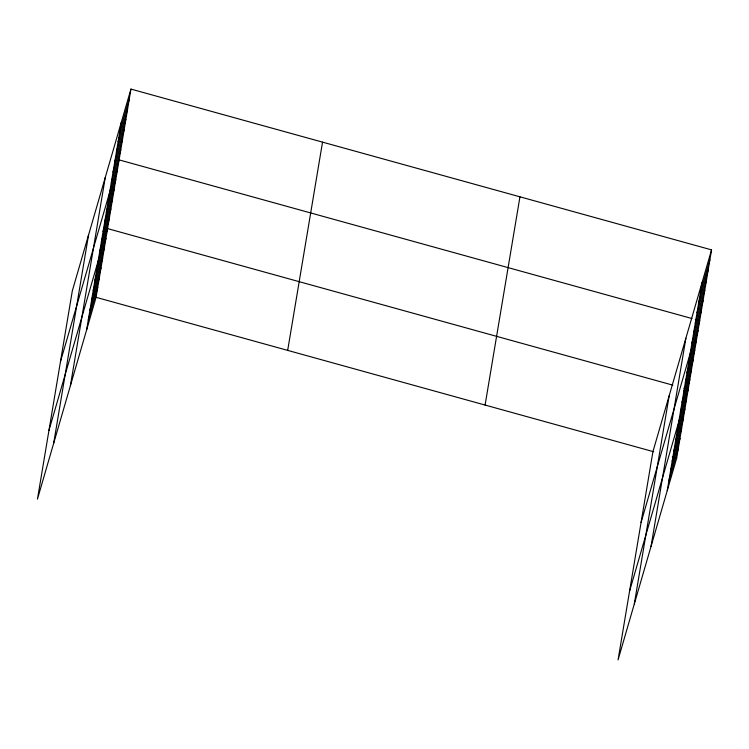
<?xml version="1.0" encoding="UTF-8"?>
<svg xmlns="http://www.w3.org/2000/svg" width="749" height="749" viewBox="0 0 749 749"><rect width="100%" height="100%" fill="white"/><g stroke="black" fill="none" stroke-linecap="round" stroke-linejoin="round"><path stroke-width="1.12" d="M53.685 443.249L88.541 235.008M70.406 385.679L105.272 177.438M86.641 329.813L121.497 121.572M130.944 89.084L72.316 290.884L37.45 499.124L96.078 297.325L130.944 89.084L711.55 249.876L676.684 458.116L618.056 659.916L652.922 451.675L711.55 249.876M287.682 350.382L322.538 142.141M485.09 405.059L519.946 196.818M634.291 604.04L669.157 395.809M651.021 546.48L685.878 338.239M667.247 490.604L702.113 282.364M119.812 131.684L129.249 99.196M118.117 141.795L127.555 109.307M116.423 151.916L125.86 119.428M114.728 162.027L124.165 129.54M113.033 172.139L122.471 139.651M111.339 182.26L120.776 149.772M60.463 361.683L119.091 159.883L692.029 318.559M108.006 202.193L117.443 169.705M106.358 212.004L115.795 179.517M104.72 221.826L114.157 189.338M103.072 231.638L112.509 199.15M101.433 241.459L110.871 208.971M99.786 251.271L109.223 218.783M48.957 430.403L107.584 228.604L672.864 385.155M96.499 270.904L105.937 238.416M94.861 280.725L104.298 248.237M93.213 290.537L102.65 258.059M91.575 300.358L101.012 267.87M89.927 310.17L99.364 277.692M88.279 319.992L97.726 287.504M700.418 292.484L709.855 259.997M698.723 302.596L708.161 270.108M697.029 312.707L706.466 280.22M695.334 322.828L704.781 290.34M693.649 332.94L703.086 300.452M691.954 343.051L701.392 310.563M641.069 522.484L699.697 320.684L695.315 319.467M688.612 362.984L698.049 330.496M686.973 372.805L696.411 340.318M685.326 382.617L694.763 350.129M683.687 392.439L693.125 359.951M682.039 402.25L691.477 369.763M680.401 412.072L689.838 379.584M629.563 591.195L688.191 389.396L683.809 388.188M677.115 431.705L686.552 399.217M675.467 441.517L684.904 409.038M673.819 451.338L683.266 418.85M672.181 461.159L681.618 428.671M670.533 470.971L679.97 438.483M668.894 480.792L678.332 448.305M96.078 297.325L653.699 451.75M672.312 456.909L676.684 458.116"/></g></svg>
